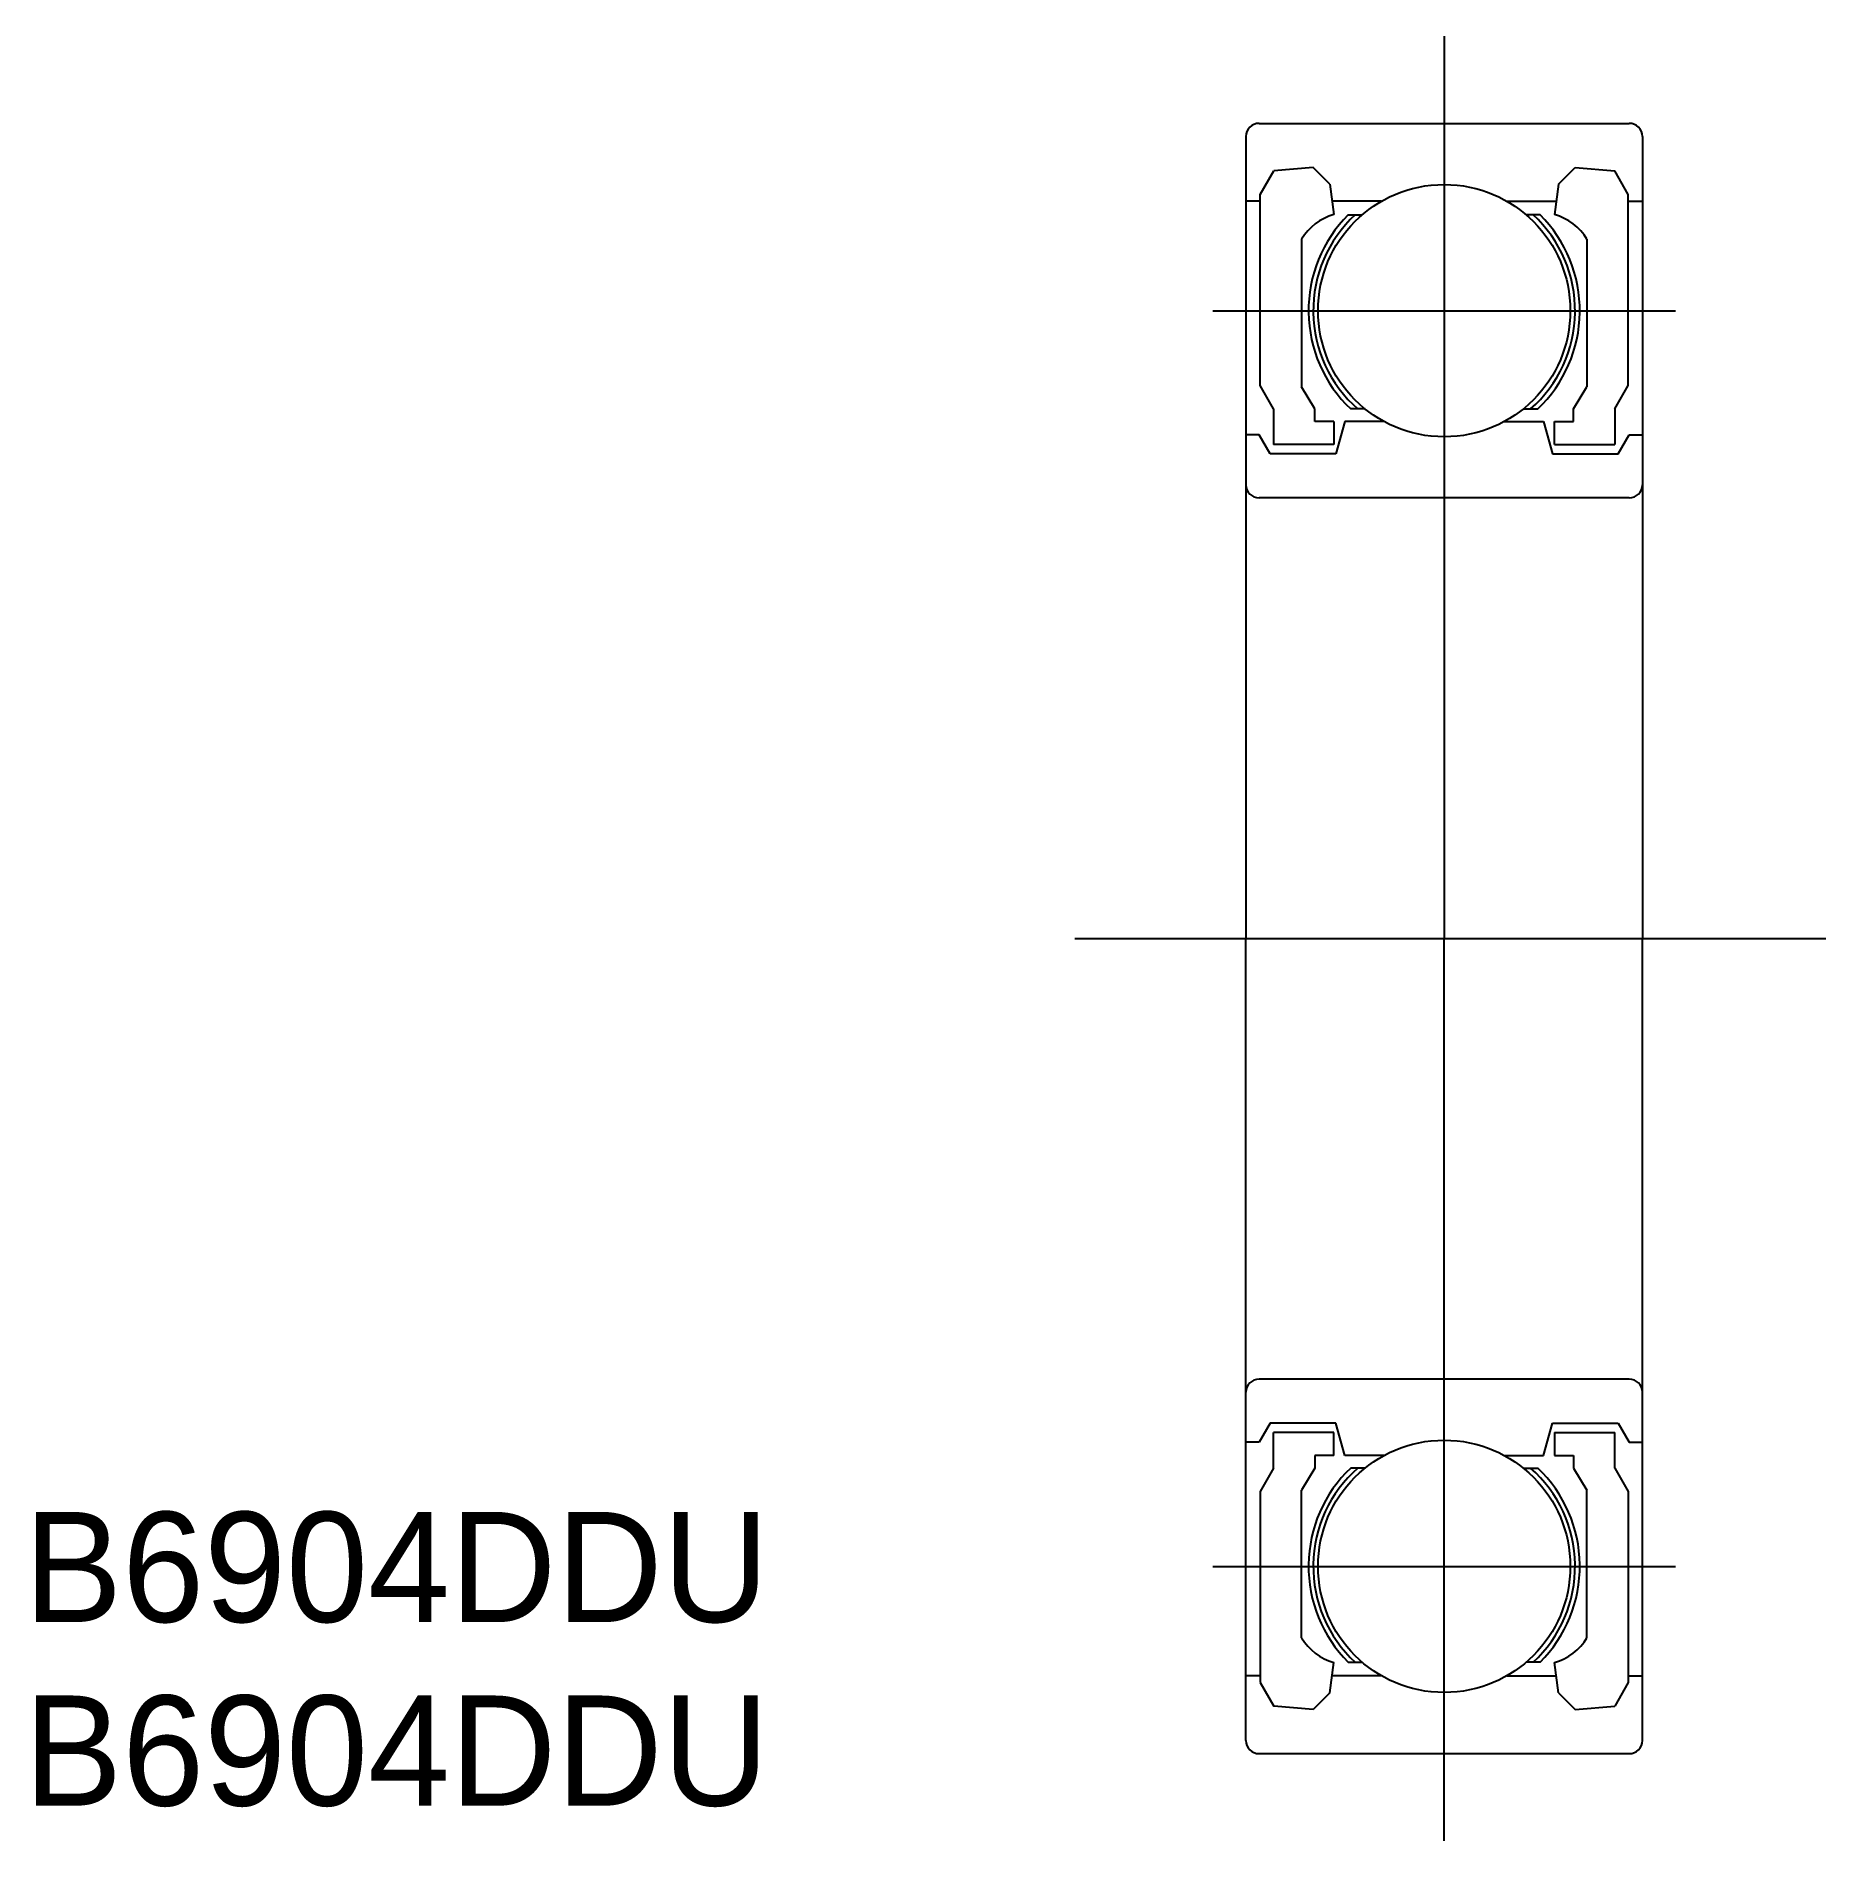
# Model space of a CAD drawing. Extents: x 724.9 to 765.5, y 605.7 to 646.7.
import ezdxf

# ---------------------------------------------------------------- set-up
doc = ezdxf.new("R2010")
doc.units = 0
doc.linetypes.add('CENTER', pattern=[50.8, 31.75, -6.35, 6.35, -6.35])
doc.layers.get('0').update_dxf_attribs({"linetype": 'CONTINUOUS'})
doc.layers.add('CENTER', color=1, linetype='CENTER')

msp = doc.modelspace()

# ---------------------------------------------------------------- linework, layer by layer
at = {"color": 7, "linetype": 'CONTINUOUS'}
for p, q in [((752.35, 644.392), (752.35, 626.192)), ((752.65, 644.692), (761.05, 644.692)), ((761.35, 644.392), (761.35, 626.192)), ((752.671, 643.078), (752.98, 643.613)), ((753.874, 643.692), (752.98, 643.613)), ((754.255, 643.311), (753.874, 643.692)), ((759.445, 643.311), (759.826, 643.692)), ((759.826, 643.692), (760.72, 643.613)), ((761.029, 643.078), (760.72, 643.613)), ((754.255, 643.311), (754.343, 642.623)), ((759.445, 643.311), (759.357, 642.623)), ((752.671, 642.924), (752.35, 642.924)), ((752.671, 638.745), (752.671, 643.078)), ((755.425, 642.924), (754.304, 642.924)), ((758.275, 642.924), (759.396, 642.924)), ((761.029, 638.745), (761.029, 643.078)), ((761.029, 642.924), (761.35, 642.924)), ((753.609, 642.065), (753.609, 638.714)), ((760.091, 642.065), (760.091, 638.714)), ((752.976, 638.21), (752.671, 638.745)), ((753.914, 638.21), (753.609, 638.714)), ((759.786, 638.21), (760.091, 638.714)), ((760.724, 638.21), (761.029, 638.745)), ((752.976, 638.21), (752.976, 637.406)), ((753.914, 637.924), (753.914, 638.21)), ((759.786, 637.924), (759.786, 638.21)), ((760.724, 638.21), (760.724, 637.406)), ((754.344, 637.924), (753.914, 637.924)), ((754.344, 637.924), (754.344, 637.406)), ((754.595, 637.924), (754.389, 637.191)), ((759.105, 637.924), (759.311, 637.191)), ((759.356, 637.406), (759.356, 637.924)), ((759.356, 637.924), (759.786, 637.924)), ((752.653, 637.621), (752.35, 637.621)), ((752.901, 637.191), (752.653, 637.621)), ((754.344, 637.406), (752.976, 637.406)), ((759.356, 637.406), (760.724, 637.406)), ((760.799, 637.191), (761.047, 637.621)), ((761.047, 637.621), (761.35, 637.621)), ((754.389, 637.191), (752.901, 637.191)), ((759.311, 637.191), (760.799, 637.191)), ((761.05, 636.192), (752.65, 636.192)), ((752.35, 607.992), (752.35, 626.192)), ((761.35, 607.992), (761.35, 626.192)), ((761.05, 616.192), (752.65, 616.192)), ((752.901, 615.192), (752.653, 614.763)), ((754.389, 615.192), (752.901, 615.192)), ((752.976, 614.173), (752.976, 614.977)), ((754.344, 614.977), (752.976, 614.977)), ((754.344, 614.46), (754.344, 614.977)), ((754.595, 614.46), (754.389, 615.192)), ((759.105, 614.46), (759.311, 615.192)), ((759.311, 615.192), (760.799, 615.192)), ((759.356, 614.977), (760.724, 614.977)), ((759.356, 614.977), (759.356, 614.46)), ((760.724, 614.173), (760.724, 614.977)), ((760.799, 615.192), (761.047, 614.763)), ((752.653, 614.763), (752.35, 614.763)), ((753.914, 614.46), (753.914, 614.173)), ((754.344, 614.46), (753.914, 614.46)), ((759.356, 614.46), (759.786, 614.46)), ((759.786, 614.46), (759.786, 614.173)), ((761.047, 614.763), (761.35, 614.763)), ((752.976, 614.173), (752.671, 613.639)), ((753.914, 614.173), (753.609, 613.67)), ((759.786, 614.173), (760.091, 613.67)), ((760.724, 614.173), (761.029, 613.639)), ((752.671, 613.639), (752.671, 609.306)), ((753.609, 610.318), (753.609, 613.67)), ((760.091, 610.318), (760.091, 613.67)), ((761.029, 613.639), (761.029, 609.306)), ((754.255, 609.073), (754.343, 609.76)), ((759.445, 609.073), (759.357, 609.76)), ((752.671, 609.46), (752.35, 609.46)), ((752.671, 609.306), (752.98, 608.771)), ((755.425, 609.46), (754.304, 609.46)), ((758.275, 609.46), (759.396, 609.46)), ((761.029, 609.306), (760.72, 608.771)), ((761.029, 609.46), (761.35, 609.46)), ((753.874, 608.692), (752.98, 608.771)), ((754.255, 609.073), (753.874, 608.692)), ((759.445, 609.073), (759.826, 608.692)), ((759.826, 608.692), (760.72, 608.771)), ((752.65, 607.692), (761.05, 607.692))]:
    msp.add_line(p, q, dxfattribs=at)
for p, q in [((754.671, 642.617), (754.99, 642.617)), ((754.671, 642.617), (754.99, 642.617)), ((759.029, 642.617), (758.71, 642.617)), ((759.029, 642.617), (758.71, 642.617)), ((755.057, 638.21), (754.728, 638.21)), ((758.643, 638.21), (758.972, 638.21)), ((755.488, 637.924), (754.595, 637.924)), ((758.212, 637.924), (759.105, 637.924)), ((755.488, 614.46), (754.595, 614.46)), ((758.212, 614.46), (759.105, 614.46)), ((755.057, 614.173), (754.728, 614.173)), ((758.643, 614.173), (758.972, 614.173)), ((754.671, 609.766), (754.99, 609.766)), ((754.671, 609.766), (754.99, 609.766)), ((759.029, 609.766), (758.71, 609.766)), ((759.029, 609.766), (758.71, 609.766))]:
    msp.add_line(p, q)
for centre in [(756.85, 640.441), (756.85, 611.942)]:
    msp.add_circle(centre, 2.863, dxfattribs=at)
for centre, radius, start, end in [((752.65, 644.392), 0.3, 90, 180), ((761.05, 644.392), 0.3, 0, 90), ((754.705, 641.386), 1.289, 106.2645, 148.2193), ((756.85, 640.441), 3.079, 135.0413, 226.4324), ((756.85, 640.441), 2.971, 132.9151, 228.6756), ((756.85, 640.441), 2.971, 311.3244, 47.0849), ((756.85, 640.441), 3.079, 313.5676, 44.9587), ((758.995, 641.386), 1.289, 31.7807, 73.7355), ((752.65, 636.492), 0.3, 180, 270), ((761.05, 636.492), 0.3, 270, 0), ((752.65, 615.892), 0.3, 90, 180), ((761.05, 615.892), 0.3, 0, 90), ((756.85, 611.942), 3.079, 133.5676, 224.9587), ((756.85, 611.942), 2.971, 131.3244, 227.0849), ((756.85, 611.942), 2.971, 312.9151, 48.6756), ((756.85, 611.942), 3.079, 315.0413, 46.4324), ((754.705, 610.997), 1.289, 211.7807, 253.7355), ((758.995, 610.997), 1.289, 286.2645, 328.2193), ((752.65, 607.992), 0.3, 180, 270), ((761.05, 607.992), 0.3, 270, 0)]:
    msp.add_arc(centre, radius, start, end, dxfattribs=at)
at = {"layer": 'CENTER', "color": 1, "linetype": 'CENTER'}
for p, q in [((756.85, 646.673), (756.85, 626.192)), ((751.6, 640.441), (762.1, 640.441)), ((748.47, 626.192), (765.514, 626.192)), ((756.85, 605.711), (756.85, 626.192)), ((751.6, 611.942), (762.1, 611.942))]:
    msp.add_line(p, q, dxfattribs=at)

# ---------------------------------------------------------------- texts
at = {"color": 7, "linetype": 'CONTINUOUS'}
for p in [(724.615, 610.678), (724.615, 606.511)]:
    msp.add_text('B6904DDU', height=2.5, dxfattribs=at).set_placement(p)

doc.saveas('drawing.dxf')
